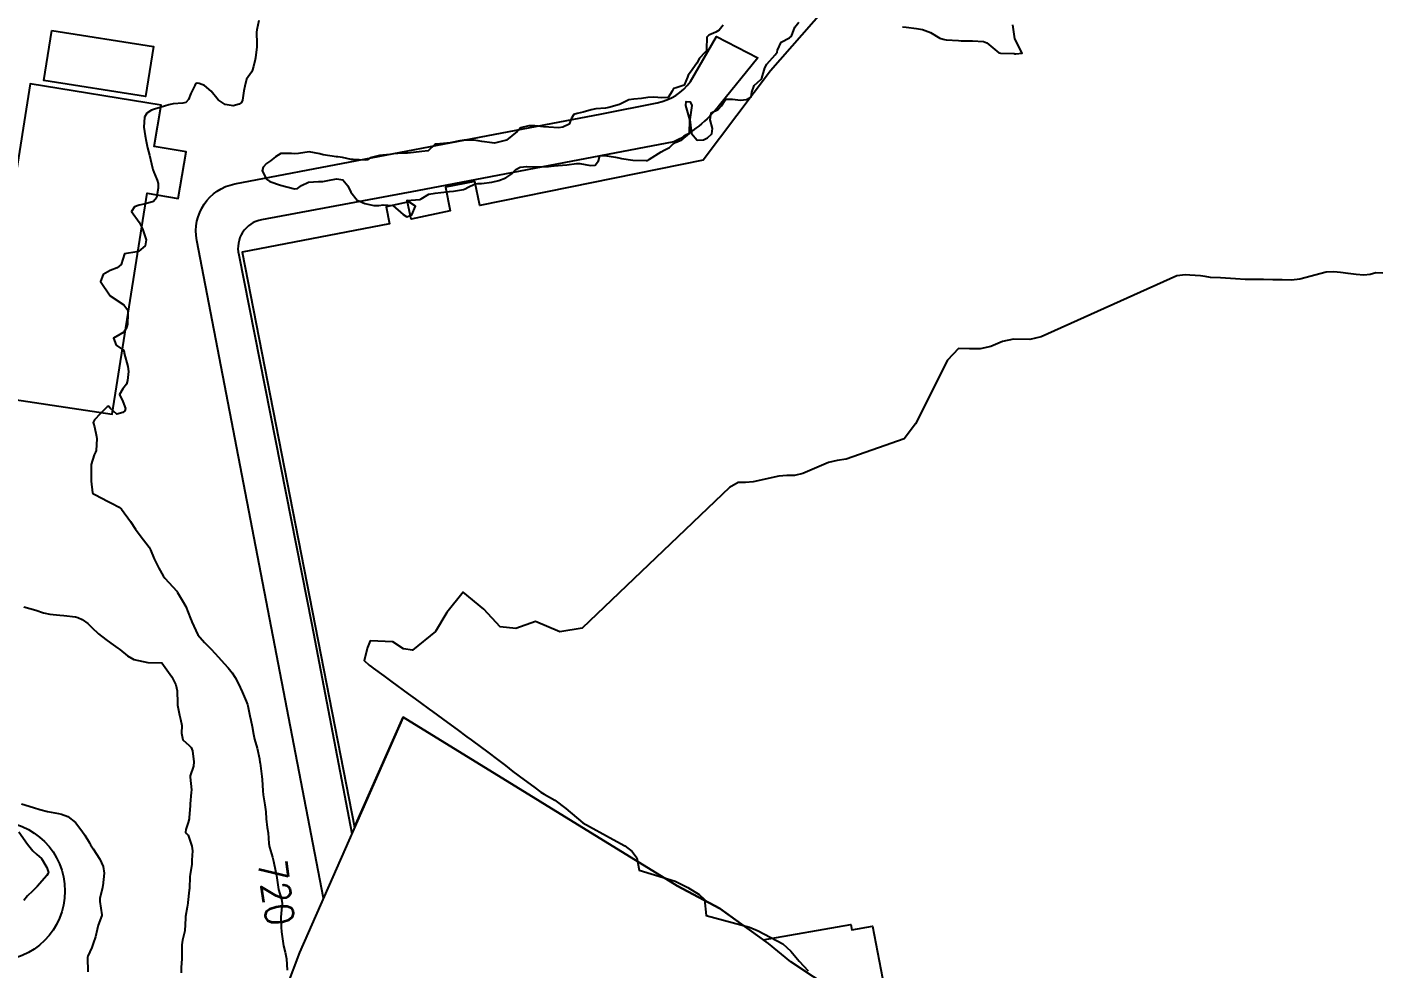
# Model space of a CAD drawing. Header units: metres. Extents: x 307586 to 320046, y 7427249 to 7434250.
# Drawn here: x 311384.5 to 311576.6, y 7431992 to 7432125.7 of the extents above; entities that cross this region are included whole.
import ezdxf
from ezdxf.enums import TextEntityAlignment as Align

# ---------------------------------------------------------------- set-up
doc = ezdxf.new("R2010")
doc.units = ezdxf.units.M
doc.header["$MEASUREMENT"] = 0
for name, color, linetype in [('Area', 45, 'Continuous'), ('Cotas', 45, 'Continuous'), ('Curvas de Nivel 1m', 11, 'Continuous'), ('Curvas de Nivel 5m', 15, 'Continuous'), ('Edificações', 30, 'Continuous'), ('Vias Secundárias', 230, 'Continuous')]:
    doc.layers.add(name, color=color, linetype=linetype)
doc.styles.add('Style-STANDARD', font='STANDARD.shx')

msp = doc.modelspace()

# ---------------------------------------------------------------- linework, layer by layer
at = {"layer": 'Area'}
msp.add_polyline3d([(311499.24, 7431988.83, 719.01), (311492.93, 7431992.96, 719.16), (311489.75, 7431995.6, 727.77), (311482.84, 7432000.57, 728.22), (311476.78, 7432003.79, 728.62), (311437.88, 7432027.71, 0), (311423.19, 7431994.3, 720.2), (311421.42, 7431989.65, 720.21)], dxfattribs=at)
at = {"layer": 'Curvas de Nivel 1m', "flags": 128}
for points, elevation in [([(311483.32, 7432125.94), (311482.74, 7432125.25), (311482.3, 7432124.97), (311481.28, 7432124.53), (311481.01, 7432124.26), (311480.97, 7432122.54), (311480.94, 7432122.31), (311480.71, 7432122.07), (311479.96, 7432121.28), (311479.58, 7432120.56), (311478.67, 7432119.27), (311478.36, 7432118.88), (311478.28, 7432118.57), (311477.77, 7432117.46), (311476.65, 7432117.07), (311476.29, 7432116.95), (311476.09, 7432116.6), (311475.53, 7432115.7), (311474.63, 7432115.64), (311473.49, 7432115.76), (311472.63, 7432115.7), (311471.73, 7432115.54), (311470.62, 7432115.44), (311469.94, 7432115.35), (311468.61, 7432114.69), (311467.07, 7432114.25), (311466.61, 7432114.2), (311465.26, 7432114.07), (311464.6, 7432113.92), (311463.47, 7432113.61), (311462.6, 7432113.42), (311462.1, 7432113.26), (311461.81, 7432112.77), (311461.46, 7432111.9), (311460.57, 7432111.48), (311459.96, 7432111.4), (311458.57, 7432111.48), (311457.84, 7432111.55), (311456.58, 7432111.65), (311455.72, 7432111.69), (311454.57, 7432111.37), (311454.3, 7432111.12), (311454.08, 7432110.86), (311452.55, 7432109.62), (311450.88, 7432109.23), (311450.55, 7432109.25), (311449.08, 7432109.46), (311448.55, 7432109.54), (311447.86, 7432109.63), (311446.55, 7432109.65), (311445.96, 7432109.55), (311444.55, 7432109.27), (311442.63, 7432109.09), (311442.54, 7432109.08), (311442.48, 7432109.06), (311442.4, 7432109), (311441.43, 7432108.11), (311440.53, 7432108.01), (311439.38, 7432107.89), (311438.53, 7432107.77), (311437.81, 7432107.77), (311436.53, 7432107.68), (311436.01, 7432107.6), (311434.53, 7432107.46), (311433.23, 7432107.11), (311432.82, 7432106.82), (311432.52, 7432106.79), (311430.79, 7432106.87), (311430.52, 7432106.89), (311429.27, 7432107.16), (311428.61, 7432107.26), (311428.52, 7432107.26), (311428.42, 7432107.27), (311426.53, 7432107.55), (311426.05, 7432107.68), (311424.53, 7432107.97), (311423.05, 7432107.76), (311422.53, 7432107.71), (311422.03, 7432107.75), (311420.53, 7432107.72), (311419.79, 7432107.27), (311419.08, 7432106.72), (311418.51, 7432106.32), (311418.01, 7432105.79), (311417.87, 7432105.3), (311418.48, 7432104.09), (311418.95, 7432103.76), (311420.47, 7432103.26), (311422.47, 7432102.73), (311422.92, 7432102.77), (311423.48, 7432103.22), (311424.48, 7432103.68), (311425.89, 7432103.78), (311426.48, 7432103.79), (311427.67, 7432103.99), (311428.48, 7432104.16), (311429.34, 7432104.02), (311430.03, 7432103.15), (311430.46, 7432102.24), (311431.36, 7432101.13), (311432.44, 7432100.62), (311433.72, 7432100.38), (311434.44, 7432100.36), (311435.06, 7432100.46), (311436.44, 7432100.35), (311437.92, 7432099.06), (311438.42, 7432098.74), (311439.15, 7432099.04), (311439.66, 7432100.25), (311438.44, 7432101.05), (311440.26, 7432101.21), (311440.45, 7432101.29), (311441.52, 7432101.95), (311442.46, 7432102.1), (311443.26, 7432102.19), (311444.46, 7432102.36), (311445.04, 7432102.38), (311446.47, 7432102.63), (311446.69, 7432102.73), (311447.14, 7432102.94), (311448.03, 7432103.38), (311448.48, 7432103.47), (311449.03, 7432103.47), (311450.48, 7432103.67), (311451.46, 7432103.91), (311452.49, 7432104.3), (311453.3, 7432104.87), (311453.9, 7432105.46), (311454.51, 7432105.78), (311455.45, 7432105.9), (311456.51, 7432105.85), (311457.48, 7432105.85), (311458.51, 7432105.91), (311459.33, 7432105.98), (311460.51, 7432106.09), (311461.14, 7432106.15), (311462.52, 7432106.32), (311462.97, 7432106.3), (311464.51, 7432106.03), (311465.14, 7432106.09), (311465.62, 7432106.72), (311465.82, 7432107.43), (311466.53, 7432107.44), (311468.03, 7432107.2), (311468.53, 7432107.12), (311468.88, 7432107.03), (311470.52, 7432106.8), (311472.41, 7432106.75), (311472.52, 7432106.77), (311472.85, 7432106.96), (311474.54, 7432108), (311474.95, 7432108.2), (311475.69, 7432108.6), (311476.12, 7432109.02), (311476.55, 7432109.29), (311477.45, 7432109.68), (311478.56, 7432110.57), (311478.59, 7432112.57), (311478.04, 7432114.58), (311478.07, 7432115.13), (311478.62, 7432115.06), (311478.86, 7432114.57), (311478.59, 7432112.57), (311478.82, 7432110.57), (311479.62, 7432109.62), (311480.55, 7432109.67), (311481.12, 7432109.98), (311481.71, 7432110.53), (311481.81, 7432111.3), (311481.47, 7432112.53), (311481.63, 7432113.5), (311482.61, 7432114.01), (311483.07, 7432114.51), (311483.68, 7432115.45), (311484.63, 7432115.47), (311485.77, 7432115.33), (311486.63, 7432115.43), (311487.28, 7432115.81), (311487.37, 7432116.46), (311487.7, 7432117.41), (311488.66, 7432118.25), (311488.79, 7432118.45), (311489.24, 7432119.89), (311489.54, 7432120.44), (311490.71, 7432121.76), (311490.97, 7432122.15), (311491.04, 7432122.42), (311491.56, 7432123.57), (311492.73, 7432124.15), (311493, 7432124.4), (311493.49, 7432125.66), (311494.06, 7432126.38)], 719), ([(311508.76, 7432125.73), (311509.29, 7432125.66), (311510.75, 7432125.5), (311511.6, 7432125.33), (311512.74, 7432124.93), (311514.09, 7432124.14), (311514.56, 7432123.96), (311514.73, 7432123.92), (311514.98, 7432123.88), (311516.73, 7432123.77), (311517.09, 7432123.75), (311518.73, 7432123.75), (311520.29, 7432123.63), (311520.73, 7432123.44), (311522.46, 7432122.04), (311522.71, 7432121.99), (311524.62, 7432121.92), (311524.71, 7432121.9), (311524.85, 7432121.87), (311525.79, 7432122), (311524.73, 7432124.01), (311524.43, 7432126.02)], 719), ([(311576.98, 7432090.74), (311575.96, 7432090.8), (311575.19, 7432090.56), (311574.28, 7432090.47), (311573.19, 7432090.58), (311572.03, 7432090.69), (311570.97, 7432090.83), (311570.03, 7432090.95), (311568.94, 7432090.88), (311565.2, 7432089.91), (311563.99, 7432089.78), (311562.67, 7432089.8), (311561.35, 7432089.81), (311560.04, 7432089.83), (311558.72, 7432089.85), (311557.4, 7432089.86), (311556.03, 7432089.94), (311555.32, 7432090), (311553.91, 7432090.08), (311552.51, 7432090.15), (311551.76, 7432090.26), (311551.07, 7432090.36), (311549.57, 7432090.48), (311548.96, 7432090.53), (311547.7, 7432090.36), (311528.45, 7432081.69), (311526.87, 7432081.34), (311524.55, 7432081.39), (311522.96, 7432081.04), (311521.34, 7432080.34), (311519.79, 7432080), (311518.27, 7432080.02), (311516.75, 7432080.04), (311515.16, 7432078.41), (311510.63, 7432069.37), (311509.02, 7432067.23), (311500.76, 7432064.36), (311499.51, 7432064.14), (311498.27, 7432063.86), (311494.63, 7432062.29), (311493.44, 7432062.02), (311492.35, 7432062.03), (311491.22, 7432061.91), (311487.57, 7432061.15), (311486.49, 7432061.04), (311485.46, 7432061.05), (311484.2, 7432060.3), (311463.32, 7432040.37), (311460.13, 7432039.85), (311456.67, 7432041.3), (311453.89, 7432040.3), (311451.66, 7432040.52), (311449.35, 7432043.06), (311446.42, 7432045.46), (311444.11, 7432042.57), (311442.49, 7432039.89), (311439.24, 7432037.21), (311437.94, 7432037.42), (311436.44, 7432038.39), (311433.2, 7432038.55), (311432.85, 7432037.6), (311432.38, 7432035.75), (311433.05, 7432035.1), (311433.4, 7432034.84), (311433.65, 7432034.66), (311435.14, 7432033.57), (311436.3, 7432032.72), (311438.61, 7432031.03), (311439.6, 7432030.31), (311441.39, 7432029), (311441.58, 7432028.86), (311442.07, 7432028.5), (311444.17, 7432026.96), (311445.55, 7432025.95), (311446.94, 7432024.93), (311447.53, 7432024.49), (311449.01, 7432023.41), (311449.72, 7432022.9), (311451.5, 7432021.57), (311452.4, 7432020.87), (311453.48, 7432020.02), (311455.06, 7432018.83), (311456.45, 7432017.82), (311457.45, 7432017.09), (311457.93, 7432016.8), (311459.43, 7432015.93), (311460.99, 7432014.76), (311463.39, 7432012.73), (311467.72, 7432010.33), (311469.35, 7432009.43), (311470.42, 7432008.65), (311471.09, 7432007.76), (311471.4, 7432005.97), (311476.52, 7432004.42), (311478.29, 7432003.54), (311479.93, 7432002.53), (311480.65, 7432001.83), (311480.92, 7431999.56), (311487.04, 7431997.9), (311488.28, 7431997.37), (311491.8, 7431995.52), (311492.92, 7431994.5), (311494.1, 7431993.07), (311495.37, 7431991.68)], 719), ([(311384.07, 7432043.36), (311385.74, 7432042.91), (311386.86, 7432042.53), (311387.73, 7432042.33), (311389.14, 7432042.22), (311389.73, 7432042.14), (311391.39, 7432041.94), (311391.73, 7432041.87), (311392.31, 7432041.59), (311393.12, 7432040.99), (311393.71, 7432040.43), (311394.67, 7432039.56), (311395.69, 7432038.75), (311396.38, 7432038.23), (311397.38, 7432037.52), (311397.68, 7432037.31), (311398.76, 7432036.41), (311399.66, 7432035.91), (311401.65, 7432035.48), (311403.65, 7432035.45), (311405.04, 7432033.44), (311405.62, 7432032.3), (311405.83, 7432031.43), (311405.86, 7432029.7), (311405.87, 7432029.43), (311406.14, 7432028), (311406.31, 7432027.42), (311406.46, 7432026.51), (311406.44, 7432025.42), (311406.63, 7432024.52), (311407.52, 7432023.7), (311407.81, 7432023.4), (311407.98, 7432022.92), (311408.17, 7432021.39), (311408.12, 7432020.75), (311407.67, 7432019.4), (311407.65, 7432019.21), (311407.84, 7432017.4), (311407.82, 7432017.01), (311407.66, 7432015.4), (311407.65, 7432015.16), (311407.53, 7432013.4), (311407.52, 7432013.27), (311407.38, 7432012.74), (311407.03, 7432011.75), (311406.99, 7432011.41), (311407.16, 7432011.21), (311407.36, 7432010.94), (311407.91, 7432009.39), (311407.97, 7432008.76), (311407.92, 7432007.39), (311407.88, 7432006.83), (311407.64, 7432005.4), (311407.6, 7432005.08), (311407.55, 7432003.4), (311407.53, 7432003.13), (311407.34, 7432001.4), (311407.33, 7432001.31), (311407.24, 7432000.76), (311407.02, 7431999.4), (311407.01, 7431999.19), (311406.89, 7431997.4), (311406.55, 7431996.05), (311406.47, 7431995.41), (311406.48, 7431994.73), (311406.47, 7431993.41), (311406.39, 7431992.15), (311406.39, 7431991.41)], 721), ([(311383.71, 7432015.39), (311385.41, 7432014.9), (311386.34, 7432014.59), (311387.4, 7432014.32), (311388.98, 7432014.05), (311389.4, 7432013.96), (311390.29, 7432013.61), (311391.38, 7432012.74), (311392.29, 7432011.59), (311392.71, 7432010.94), (311393.35, 7432009.85), (311393.52, 7432009.57), (311393.89, 7432009.01), (311394.82, 7432007.55), (311395.31, 7432006.52), (311395.46, 7432005.55), (311395.28, 7432003.77), (311395.22, 7432003.6), (311395.2, 7432003.55), (311394.83, 7432001.97), (311394.82, 7432001.55), (311395.12, 7431999.65), (311395.11, 7431999.55), (311394.58, 7431998.19), (311394.44, 7431997.56), (311394.21, 7431996.53), (311393.91, 7431995.56), (311393.7, 7431995.03), (311393.15, 7431993.76), (311393.1, 7431993.57), (311393.12, 7431991.57)], 722), ([(311383.36, 7432011.42), (311384.58, 7432009.68), (311385.33, 7432008.76), (311385.91, 7432008.24), (311386.54, 7432007.65), (311387.3, 7432006.37), (311387.53, 7432005.64), (311387.47, 7432005.46), (311387.29, 7432005.24), (311385.94, 7432003.66), (311385.62, 7432003.32), (311385.26, 7432003), (311384.56, 7432002.37), (311384.05, 7432001.68)], 723)]:
    msp.add_lwpolyline(points, dxfattribs=dict(at, elevation=elevation))
at = {"layer": 'Curvas de Nivel 5m', "elevation": 720, "flags": 128}
msp.add_lwpolyline([(311417.43, 7432126.63), (311417.12, 7432125.31), (311417.09, 7432124.95), (311417.13, 7432123.31), (311417.13, 7432122.89), (311416.95, 7432121.31), (311416.91, 7432121.08), (311416.67, 7432120.09), (311416.48, 7432119.5), (311416.35, 7432119.31), (311415.68, 7432118.29), (311415.4, 7432117.32), (311415.3, 7432116.66), (311415.07, 7432115.33), (311414.94, 7432115), (311414.61, 7432114.73), (311413.76, 7432114.49), (311412.61, 7432114.68), (311411.64, 7432115.37), (311410.63, 7432116.61), (311409.71, 7432117.39), (311408.93, 7432117.69), (311408.65, 7432117.72), (311408.44, 7432117.61), (311408.32, 7432117.41), (311407.77, 7432116.27), (311407.43, 7432115.42), (311407.05, 7432114.99), (311406.61, 7432114.88), (311405.26, 7432114.79), (311404.61, 7432114.66), (311403.39, 7432114.26), (311402.6, 7432114.03), (311402.17, 7432113.91), (311401.52, 7432113.49), (311401.18, 7432112.9), (311401.1, 7432111.49), (311401.29, 7432110.24), (311401.43, 7432109.49), (311401.62, 7432108.57), (311401.89, 7432107.49), (311402.32, 7432105.66), (311402.36, 7432105.48), (311402.49, 7432105.1), (311402.98, 7432103.97), (311403.1, 7432103.47), (311403.11, 7432102.82), (311402.9, 7432101.47), (311402.44, 7432100.92), (311401.32, 7432100.61), (311400.43, 7432100.42), (311399.76, 7432100.18), (311399.32, 7432099.51), (311400.41, 7432097.99), (311400.67, 7432097.5), (311400.87, 7432097.03), (311401.4, 7432095.49), (311401.25, 7432094.61), (311400.36, 7432093.87), (311400.08, 7432093.78), (311398.35, 7432093.52), (311397.85, 7432092), (311397.32, 7432091.53), (311396.32, 7432091.15), (311395.3, 7432090.58), (311394.94, 7432089.56), (311396.28, 7432087.55), (311398.26, 7432086.27), (311398.83, 7432085.51), (311398.82, 7432084.94), (311398.76, 7432083.51), (311398.67, 7432083.07), (311398.22, 7432082.37), (311397.68, 7432082.06), (311396.8, 7432081.54), (311397.16, 7432080.51), (311398.19, 7432079.8), (311398.27, 7432079.52), (311398.3, 7432079.4), (311398.83, 7432077.51), (311398.89, 7432076.77), (311398.76, 7432075.51), (311398.63, 7432075.01), (311398.12, 7432074.32), (311397.61, 7432073.53), (311398.1, 7432072.52), (311398.48, 7432071.52), (311398.4, 7432071.2), (311398.08, 7432070.96), (311397.27, 7432070.72), (311396.35, 7432071.55), (311396.09, 7432071.86), (311395.87, 7432071.77), (311395.66, 7432071.55), (311394.88, 7432070.76), (311394.07, 7432069.94), (311393.9, 7432069.57), (311393.92, 7432069.43), (311394.06, 7432068.95), (311394.38, 7432067.57), (311394.4, 7432067.21), (311394.32, 7432065.57), (311394.23, 7432065.34), (311394.01, 7432064.98), (311393.59, 7432063.58), (311393.59, 7432061.95), (311393.61, 7432061.58), (311393.61, 7432061.23), (311393.8, 7432059.57), (311393.84, 7432059.47), (311393.94, 7432059.41), (311394.2, 7432059.3), (311395.93, 7432058.39), (311396.49, 7432058.1), (311397.6, 7432057.52), (311397.92, 7432057.26), (311399.19, 7432055.51), (311399.88, 7432054.42), (311400.58, 7432053.49), (311401.85, 7432051.83), (311402.01, 7432051.48), (311402.55, 7432050.19), (311402.91, 7432049.46), (311403.23, 7432048.87), (311403.81, 7432047.79), (311404.05, 7432047.45), (311405.78, 7432045.59), (311405.88, 7432045.43), (311406.58, 7432044.24), (311407.04, 7432043.41), (311407.73, 7432041.7), (311407.83, 7432041.4), (311407.89, 7432041.23), (311408.76, 7432039.39), (311409.69, 7432038.31), (311410.63, 7432037.37), (311411.67, 7432036.25), (311412.5, 7432035.35), (311413.05, 7432034.74), (311413.64, 7432033.99), (311414.05, 7432033.33), (311414.51, 7432032.43), (311415.03, 7432031.32), (311415.59, 7432030), (311415.78, 7432029.5), (311415.84, 7432029.31), (311416.15, 7432027.89), (311416.27, 7432027.3), (311416.44, 7432026.4), (311416.65, 7432025.29), (311416.8, 7432024.57), (311417.15, 7432023.29), (311417.49, 7432021.8), (311417.57, 7432021.28), (311417.58, 7432021.18), (311417.82, 7432019.28), (311417.86, 7432018.88), (311417.98, 7432017.27), (311418.04, 7432016.67), (311418.25, 7432015.27), (311418.38, 7432014.29), (311418.46, 7432013.27), (311418.61, 7432012.03), (311418.71, 7432011.27), (311418.84, 7432009.77), (311418.93, 7432009.26), (311419.33, 7432007.82), (311419.5, 7432007.26), (311419.56, 7432007.02), (311419.9, 7432005.25), (311419.99, 7432004.55), (311420.21, 7432003.25), (311420.62, 7432001.88), (311420.72, 7432001.25), (311420.57, 7431999.9), (311420.55, 7431999.25), (311420.56, 7431997.89), (311420.61, 7431997.25), (311420.84, 7431995.58), (311420.91, 7431995.24), (311421.16, 7431994.35), (311421.33, 7431993.41), (311421.41, 7431991.79)], dxfattribs=at)
at = {"layer": 'Edificações', "elevation": 336.8}
msp.add_lwpolyline([(311505.1, 7432136.66), (311490.05, 7432119.47), (311480.46, 7432106.81), (311448.8, 7432100.36), (311448.09, 7432103.78), (311443.89, 7432102.95), (311444.59, 7432099.58), (311439.03, 7432098.41), (311438.53, 7432100.81), (311435.47, 7432100.16), (311435.97, 7432097.76), (311415.02, 7432093.74), (311431.01, 7432012.09), (311437.88, 7432027.71), (311476.78, 7432003.79), (311482.84, 7432000.57), (311489.02, 7431996.12), (311501.44, 7431998.29), (311501.59, 7431997.5), (311504.53, 7431998.06), (311507.35, 7431983.29)], dxfattribs=at)
at = {"layer": 'Edificações'}
for points in [[(311388.01, 7432125.21), (311402.46, 7432122.94), (311401.34, 7432115.83), (311386.89, 7432118.1)], [(311377.94, 7432073.51), (311396.61, 7432070.73), (311401.57, 7432102.1), (311405.96, 7432101.35), (311407.09, 7432107.97), (311402.56, 7432108.74), (311403.56, 7432114.62), (311384.96, 7432117.63)]]:
    msp.add_lwpolyline(points, close=True, dxfattribs=at)
msp.add_circle((311379.96, 7432003.03), 9.93, dxfattribs=at)
at = {"layer": 'Vias Secundárias', "elevation": 554.07}
msp.add_lwpolyline([(311426.58, 7432002.01), (311408.59, 7432095.41, -0.412369), (311414, 7432103.44), (311466.12, 7432113.39), (311473.94, 7432114.93, 0.188714), (311478.69, 7432117.95), (311482.38, 7432124.35), (311488.24, 7432121.31), (311482.82, 7432114.6, -0.109132), (311476.32, 7432109.4), (311439.9, 7432102.45), (311417.8, 7432098.34, 0.427857), (311414.55, 7432093.36), (311424.94, 7432040.88), (311430.62, 7432011.21)], format="xyb", dxfattribs=at)

# ---------------------------------------------------------------- texts
at = {"layer": 'Cotas', "style": 'Style-STANDARD'}
msp.add_text('720', height=4, rotation=278.085, dxfattribs=at).set_placement((311419.88, 7432002.81, 720), align=Align.MIDDLE_CENTER)

doc.saveas('drawing.dxf')
